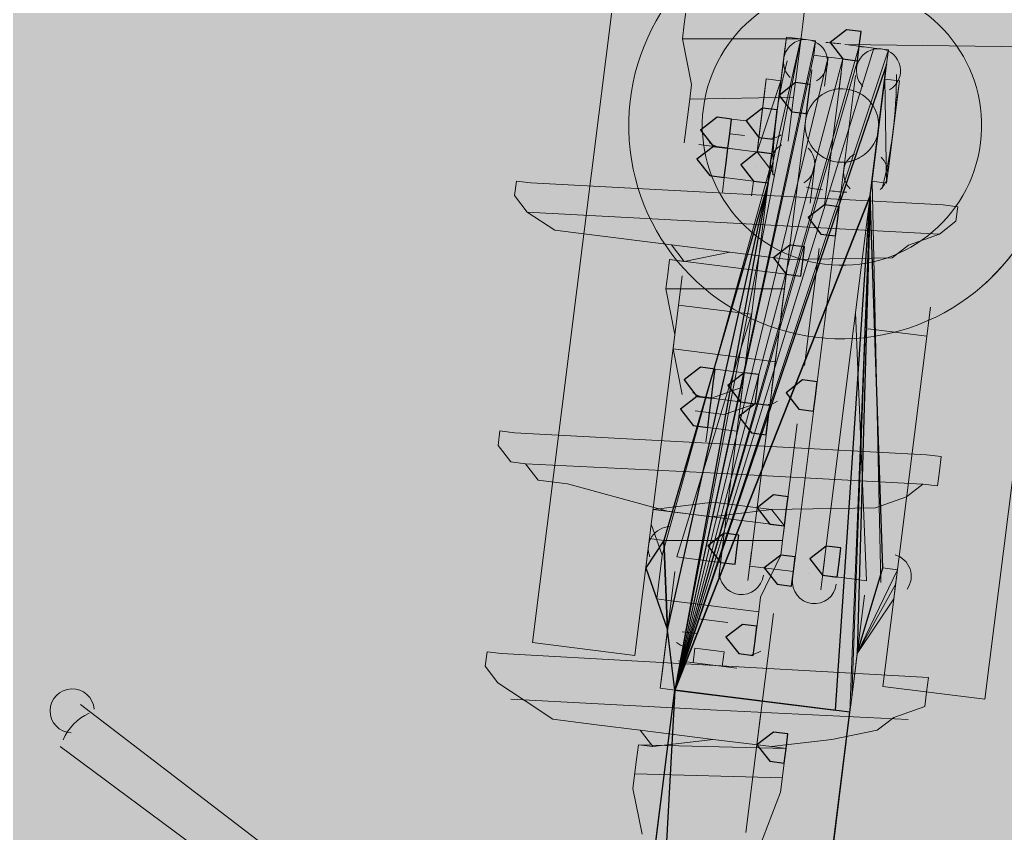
# Model space of a CAD drawing. Header units: metres. Extents: x -4 to 509425, y 7549 to 4732445.
# Drawn here: x 475990.191 to 475990.758, y 4719781.997 to 4719782.465 of the extents above; entities that cross this region are included whole.
import ezdxf

# ---------------------------------------------------------------- set-up
doc = ezdxf.new("R2010")
doc.units = ezdxf.units.M
doc.header["$LTSCALE"] = 0.01
doc.header["$MEASUREMENT"] = 0
doc.layers.get('0').update_dxf_attribs({"lineweight": 0})
doc.layers.add('_SUBESTACIÓN', color=1, linetype='Continuous')
doc.layers.add('SUBESTACION LA VID', color=253, linetype='Continuous')

# ---------------------------------------------------------------- blocks, each defined once
blk = doc.blocks.new('A$Cfff6051d')
at = {"layer": 'SUBESTACION LA VID', "transparency": 33554687}
h = blk.add_hatch(color=256, dxfattribs=at)
h.dxf.hatch_style = 2
h.paths.add_polyline_path([(475990.67442, 4719782.44968), (475990.67547, 4719782.45808), (475990.66707, 4719782.45914), (475990.65762, 4719782.45179), (475990.66497, 4719782.44234), (475990.67337, 4719782.44128)])
h = blk.add_hatch(color=256, dxfattribs=at)
h.dxf.hatch_style = 2
h.paths.add_polyline_path([(475990.64501, 4719782.41924), (475990.64606, 4719782.42764), (475990.63766, 4719782.4287), (475990.62821, 4719782.42135), (475990.63556, 4719782.4119), (475990.64396, 4719782.41084)])
h = blk.add_hatch(color=256, dxfattribs=at)
h.dxf.hatch_style = 2
h.paths.add_polyline_path([(475990.6261, 4719782.40455), (475990.62716, 4719782.41295), (475990.61875, 4719782.414), (475990.6093, 4719782.40665), (475990.61665, 4719782.3972), (475990.62505, 4719782.39615)])
h = blk.add_hatch(color=256, dxfattribs=at)
h.dxf.hatch_style = 2
h.paths.add_polyline_path([(475990.59985, 4719782.39931), (475990.6009, 4719782.40771), (475990.5925, 4719782.40876), (475990.58305, 4719782.40141), (475990.59039, 4719782.39196), (475990.59879, 4719782.39091)])
h = blk.add_hatch(color=256, dxfattribs=at)
h.dxf.hatch_style = 2
h.paths.add_polyline_path([(475990.59774, 4719782.38251), (475990.59879, 4719782.39091), (475990.59039, 4719782.39196), (475990.58094, 4719782.38461), (475990.58829, 4719782.37516), (475990.59669, 4719782.37411)])
h = blk.add_hatch(color=256, dxfattribs=at)
h.dxf.hatch_style = 2
h.paths.add_polyline_path([(475990.62294, 4719782.37935), (475990.624, 4719782.38775), (475990.61559, 4719782.3888), (475990.60614, 4719782.38145), (475990.61349, 4719782.372), (475990.62189, 4719782.37095)])
h = blk.add_hatch(color=256, dxfattribs=at)
h.dxf.hatch_style = 2
h.paths.add_polyline_path([(475990.66178, 4719782.34888), (475990.66284, 4719782.35728), (475990.65444, 4719782.35834), (475990.64498, 4719782.35099), (475990.65233, 4719782.34153), (475990.66073, 4719782.34047)])
h = blk.add_hatch(color=256, dxfattribs=at)
h.dxf.hatch_style = 2
h.paths.add_polyline_path([(475990.64182, 4719782.32578), (475990.64288, 4719782.33418), (475990.63448, 4719782.33523), (475990.62502, 4719782.32789), (475990.63237, 4719782.31843), (475990.64077, 4719782.31738)])
h = blk.add_hatch(color=256, dxfattribs=at)
h.dxf.hatch_style = 2
h.paths.add_polyline_path([(475990.59034, 4719782.25545), (475990.5914, 4719782.26385), (475990.583, 4719782.2649), (475990.57354, 4719782.25755), (475990.58089, 4719782.2481), (475990.58929, 4719782.24705)])
h = blk.add_hatch(color=256, dxfattribs=at)
h.dxf.hatch_style = 2
h.paths.add_polyline_path([(475990.61555, 4719782.25229), (475990.6166, 4719782.26069), (475990.6082, 4719782.26174), (475990.59874, 4719782.25439), (475990.60609, 4719782.24494), (475990.61449, 4719782.24389)])
h = blk.add_hatch(color=256, dxfattribs=at)
h.dxf.hatch_style = 2
h.paths.add_polyline_path([(475990.64915, 4719782.24807), (475990.6502, 4719782.25647), (475990.6418, 4719782.25753), (475990.63235, 4719782.25018), (475990.63969, 4719782.24073), (475990.64809, 4719782.23967)])
h = blk.add_hatch(color=256, dxfattribs=at)
h.dxf.hatch_style = 2
h.paths.add_polyline_path([(475990.58824, 4719782.23865), (475990.58929, 4719782.24705), (475990.58089, 4719782.2481), (475990.57144, 4719782.24075), (475990.57878, 4719782.2313), (475990.58718, 4719782.23025)])
h = blk.add_hatch(color=256, dxfattribs=at)
h.dxf.hatch_style = 2
h.paths.add_polyline_path([(475990.62184, 4719782.23443), (475990.62289, 4719782.24283), (475990.61449, 4719782.24389), (475990.60504, 4719782.23654), (475990.61239, 4719782.22709), (475990.62079, 4719782.22603)])
h = blk.add_hatch(color=256, dxfattribs=at)
h.dxf.hatch_style = 2
h.paths.add_polyline_path([(475990.63232, 4719782.18193), (475990.63337, 4719782.19033), (475990.62497, 4719782.19138), (475990.61552, 4719782.18403), (475990.62287, 4719782.17458), (475990.63127, 4719782.17353)])
h = blk.add_hatch(color=256, dxfattribs=at)
h.dxf.hatch_style = 2
h.paths.add_polyline_path([(475990.60396, 4719782.15989), (475990.60501, 4719782.16829), (475990.59661, 4719782.16934), (475990.58716, 4719782.16199), (475990.59451, 4719782.15254), (475990.60291, 4719782.15149)])
h = blk.add_hatch(color=256, dxfattribs=at)
h.dxf.hatch_style = 2
h.paths.add_polyline_path([(475990.66276, 4719782.15251), (475990.66382, 4719782.16091), (475990.65542, 4719782.16197), (475990.64596, 4719782.15462), (475990.65331, 4719782.14517), (475990.66171, 4719782.14411)])
h = blk.add_hatch(color=256, dxfattribs=at)
h.dxf.hatch_style = 2
h.paths.add_polyline_path([(475990.63651, 4719782.14727), (475990.63756, 4719782.15567), (475990.62916, 4719782.15673), (475990.61971, 4719782.14938), (475990.62706, 4719782.13993), (475990.63546, 4719782.13887)])
h = blk.add_hatch(color=256, dxfattribs=at)
h.dxf.hatch_style = 2
h.paths.add_polyline_path([(475990.61444, 4719782.10737), (475990.6155, 4719782.11577), (475990.6071, 4719782.11683), (475990.59764, 4719782.10948), (475990.60499, 4719782.10003), (475990.61339, 4719782.09897)])
h = blk.add_hatch(color=256, dxfattribs=at)
h.dxf.hatch_style = 2
h.paths.add_polyline_path([(475990.63227, 4719782.04541), (475990.63333, 4719782.05381), (475990.62492, 4719782.05487), (475990.61547, 4719782.04752), (475990.62282, 4719782.03807), (475990.63122, 4719782.03701)])
at = {"layer": 'SUBESTACION LA VID', "lineweight": 15}
for p, q in [((475990.48633, 4719782.10637), (475990.93813, 4719785.71011)), ((475990.97843, 4719783.9218), (475990.74674, 4719782.07372)), ((475990.64082, 4719782.4539), (475990.57256, 4719782.45392)), ((475990.66602, 4719782.45074), (475990.81933, 4719782.44858)), ((475990.65446, 4719782.42659), (475990.65657, 4719782.44339)), ((475990.66286, 4719782.42554), (475990.66497, 4719782.44234)), ((475990.63032, 4719782.43815), (475990.59451, 4719782.15254)), ((475990.63872, 4719782.4371), (475990.63872, 4719782.4371)), ((475990.63872, 4719782.4371), (475990.63872, 4719782.4371)), ((475990.61131, 4719782.15043), (475990.64712, 4719782.43604)), ((475990.63651, 4719782.14727), (475990.67232, 4719782.43288)), ((475990.68912, 4719782.43078), (475990.65331, 4719782.14517)), ((475990.66392, 4719782.43394), (475990.65654, 4719782.37514)), ((475990.68072, 4719782.43183), (475990.68072, 4719782.43183)), ((475990.68912, 4719782.43078), (475990.68912, 4719782.43078)), ((475990.63661, 4719782.4203), (475990.57675, 4719782.41927)), ((475990.63661, 4719782.4203), (475990.63345, 4719782.3951)), ((475990.6093, 4719782.40665), (475990.6009, 4719782.40771)), ((475990.6093, 4719782.40665), (475990.6093, 4719782.40665)), ((475990.59985, 4719782.39931), (475990.59879, 4719782.39091)), ((475990.60825, 4719782.39825), (475990.59985, 4719782.39931)), ((475990.59985, 4719782.39931), (475990.59985, 4719782.39931)), ((475990.60825, 4719782.39825), (475990.60825, 4719782.39825)), ((475990.61665, 4719782.3972), (475990.61559, 4719782.3888)), ((475990.58199, 4719782.39301), (475990.58199, 4719782.39301)), ((475990.58199, 4719782.39301), (475990.60719, 4719782.38985)), ((475990.62505, 4719782.39615), (475990.62505, 4719782.39615)), ((475990.60719, 4719782.38985), (475990.59879, 4719782.39091)), ((475990.624, 4719782.38775), (475990.60719, 4719782.38985)), ((475990.59774, 4719782.38251), (475990.59774, 4719782.38251)), ((475990.61454, 4719782.3804), (475990.61454, 4719782.3804)), ((475990.6492, 4719782.38459), (475990.64604, 4719782.35939)), ((475990.6576, 4719782.38354), (475990.65444, 4719782.35834)), ((475990.62294, 4719782.37935), (475990.56091, 4719782.15675)), ((475990.59564, 4719782.36571), (475990.59669, 4719782.37411)), ((475990.61349, 4719782.372), (475990.59669, 4719782.37411)), ((475990.63134, 4719782.3783), (475990.63134, 4719782.3783)), ((475990.72269, 4719782.35831), (475990.48538, 4719782.371)), ((475990.61244, 4719782.3636), (475990.61349, 4719782.372)), ((475990.68175, 4719782.37198), (475990.68691, 4719782.14096)), ((475990.68175, 4719782.37198), (475990.68175, 4719782.37198)), ((475990.60193, 4719782.34785), (475990.48327, 4719782.35419)), ((475990.60193, 4719782.34785), (475990.72059, 4719782.34151)), ((475990.65128, 4719782.33313), (475990.64285, 4719782.26593)), ((475990.63237, 4719782.31843), (475990.56517, 4719782.32686)), ((475990.63132, 4719782.31003), (475990.56306, 4719782.31006)), ((475990.61241, 4719782.29534), (475990.57041, 4719782.30061)), ((475990.61241, 4719782.29534), (475990.56931, 4719782.1557)), ((475990.67227, 4719782.29637), (475990.67851, 4719782.14201)), ((475990.71321, 4719782.2827), (475990.67961, 4719782.28691)), ((475990.56725, 4719782.27541), (475990.57249, 4719782.24915)), ((475990.62605, 4719782.26803), (475990.62395, 4719782.25123)), ((475990.6082, 4719782.26174), (475990.5914, 4719782.26385)), ((475990.59034, 4719782.25545), (475990.59034, 4719782.25545)), ((475990.60715, 4719782.25334), (475990.58929, 4719782.24705)), ((475990.60715, 4719782.25334), (475990.60609, 4719782.24494)), ((475990.60715, 4719782.25334), (475990.60715, 4719782.25334)), ((475990.61555, 4719782.25229), (475990.61555, 4719782.25229)), ((475990.58929, 4719782.24705), (475990.58824, 4719782.23865)), ((475990.60609, 4719782.24494), (475990.58929, 4719782.24705)), ((475990.61449, 4719782.24389), (475990.59664, 4719782.23759)), ((475990.57984, 4719782.2397), (475990.59664, 4719782.23759)), ((475990.58824, 4719782.23865), (475990.58824, 4719782.23865)), ((475990.60504, 4719782.23654), (475990.60504, 4719782.23654)), ((475990.63864, 4719782.23233), (475990.63021, 4719782.16513)), ((475990.71319, 4719782.21445), (475990.47587, 4719782.22714)), ((475990.58613, 4719782.22185), (475990.58718, 4719782.23025)), ((475990.60399, 4719782.22814), (475990.58718, 4719782.23025)), ((475990.60293, 4719782.21974), (475990.60399, 4719782.22814)), ((475990.59243, 4719782.20399), (475990.48217, 4719782.20928)), ((475990.59243, 4719782.20399), (475990.71108, 4719782.19765)), ((475990.63127, 4719782.17353), (475990.55567, 4719782.18301)), ((475990.63021, 4719782.16513), (475990.56196, 4719782.16515)), ((475990.59346, 4719782.14414), (475990.59556, 4719782.16094)), ((475990.61236, 4719782.15883), (475990.61026, 4719782.14203)), ((475990.57771, 4719782.15465), (475990.56931, 4719782.1557)), ((475990.57771, 4719782.15465), (475990.59451, 4719782.15254)), ((475990.63756, 4719782.15567), (475990.63546, 4719782.13887)), ((475990.65226, 4719782.13677), (475990.65436, 4719782.15357)), ((475990.56404, 4719782.11369), (475990.55145, 4719782.14941)), ((475990.56088, 4719782.08849), (475990.56825, 4719782.1473)), ((475990.60291, 4719782.15149), (475990.60291, 4719782.15149)), ((475990.61131, 4719782.15043), (475990.63651, 4719782.14727)), ((475990.57665, 4719782.14625), (475990.57665, 4719782.14625)), ((475990.64491, 4719782.14622), (475990.64491, 4719782.14622)), ((475990.67011, 4719782.14306), (475990.65331, 4719782.14517)), ((475990.67011, 4719782.14306), (475990.67851, 4719782.14201)), ((475990.56615, 4719782.13049), (475990.56299, 4719782.10529)), ((475990.66906, 4719782.13466), (475990.66906, 4719782.13466)), ((475990.67008, 4719782.0748), (475990.67746, 4719782.13361)), ((475990.67324, 4719782.1), (475990.69426, 4719782.1315)), ((475990.5987, 4719782.11788), (475990.58189, 4719782.11998)), ((475990.61655, 4719782.12417), (475990.61339, 4719782.09897)), ((475990.62495, 4719782.12312), (475990.61547, 4719782.04752)), ((475990.58084, 4719782.11158), (475990.57244, 4719782.11264)), ((475990.58084, 4719782.11158), (475990.58084, 4719782.11158)), ((475990.59764, 4719782.10948), (475990.59764, 4719782.10948)), ((475990.57139, 4719782.10424), (475990.57139, 4719782.10424)), ((475990.57979, 4719782.10318), (475990.57873, 4719782.09478)), ((475990.59659, 4719782.10108), (475990.57979, 4719782.10318)), ((475990.59659, 4719782.10108), (475990.57979, 4719782.10318)), ((475990.59659, 4719782.10108), (475990.59554, 4719782.09268)), ((475990.57033, 4719782.09584), (475990.58714, 4719782.09373)), ((475990.60394, 4719782.09163), (475990.58714, 4719782.09373)), ((475990.56928, 4719782.08744), (475990.56928, 4719782.08744)), ((475990.56823, 4719782.07904), (475990.38709, 4719780.63418)), ((475990.56823, 4719782.07904), (475990.66063, 4719782.06745)), ((475990.59238, 4719782.06748), (475990.47372, 4719782.07382)), ((475990.66168, 4719782.07585), (475990.66168, 4719782.07585)), ((475990.2259, 4719782.07076), (475990.41276, 4719781.92788)), ((475990.66903, 4719782.0664), (475990.48789, 4719780.62154)), ((475990.59238, 4719782.06748), (475990.70263, 4719782.06219)), ((475990.61758, 4719782.06432), (475990.60915, 4719781.99712)), ((475990.21434, 4719782.04662), (475990.39385, 4719781.91319)), ((475990.63227, 4719782.04541), (475990.54722, 4719782.04754)), ((475990.63017, 4719782.02861), (475990.54511, 4719782.03074))]:
    blk.add_line(p, q, dxfattribs=at)
at = {"layer": 'SUBESTACION LA VID', "lineweight": 0}
blk.add_line((475990.56823, 4719782.07904), (475990.66903, 4719782.0664), dxfattribs=at)
at = {"layer": 'SUBESTACION LA VID', "lineweight": 15}
for points in [[(475990.57467, 4719782.47072), (475990.57362, 4719782.46232), (475990.57256, 4719782.45392), (475990.57781, 4719782.42767)], [(475990.63453, 4719782.47175), (475990.64293, 4719782.4707), (475990.64187, 4719782.4623), (475990.63977, 4719782.4455), (475990.63661, 4719782.4203)], [(475990.69426, 4719782.1315), (475990.69531, 4719782.1399), (475990.69636, 4719782.1483), (475990.68796, 4719782.14936), (475990.68069, 4719782.36358), (475990.68175, 4719782.37198), (475990.69015, 4719782.37092), (475990.6912, 4719782.37932), (475990.69225, 4719782.38772), (475990.6933, 4719782.39612), (475990.69436, 4719782.40452), (475990.69541, 4719782.41292), (475990.69646, 4719782.42132), (475990.69752, 4719782.42972), (475990.68912, 4719782.43078), (475990.69017, 4719782.43918), (475990.69122, 4719782.44758), (475990.68282, 4719782.44863), (475990.67442, 4719782.44968), (475990.67337, 4719782.44128), (475990.66497, 4719782.44234), (475990.65657, 4719782.44339), (475990.64817, 4719782.44444), (475990.64922, 4719782.45284), (475990.64082, 4719782.4539), (475990.63242, 4719782.45495), (475990.63137, 4719782.44655), (475990.63032, 4719782.43815), (475990.62926, 4719782.42975), (475990.62086, 4719782.4308), (475990.61981, 4719782.4224), (475990.61875, 4719782.414), (475990.6177, 4719782.4056), (475990.61665, 4719782.3972), (475990.61559, 4719782.3888), (475990.62294, 4719782.37935), (475990.62189, 4719782.37095), (475990.56196, 4719782.16515), (475990.55356, 4719782.16621), (475990.55251, 4719782.15781), (475990.55145, 4719782.14941), (475990.56404, 4719782.11369), (475990.56088, 4719782.08849), (475990.55983, 4719782.08009), (475990.56823, 4719782.07904), (475990.66063, 4719782.06745), (475990.66903, 4719782.0664), (475990.67008, 4719782.0748), (475990.67324, 4719782.1), (475990.69426, 4719782.1315)], [(475990.57781, 4719782.42767), (475990.57675, 4719782.41927), (475990.57359, 4719782.39407)], [(475990.48538, 4719782.371), (475990.47698, 4719782.37205), (475990.47592, 4719782.36364), (475990.48327, 4719782.35419), (475990.49902, 4719782.34368), (475990.51582, 4719782.34158), (475990.56622, 4719782.33526)], [(475990.72269, 4719782.35831), (475990.73109, 4719782.35726), (475990.73004, 4719782.34886), (475990.72059, 4719782.34151), (475990.70273, 4719782.33521), (475990.69328, 4719782.32786), (475990.63342, 4719782.32683), (475990.63237, 4719782.31843), (475990.63026, 4719782.30163), (475990.62711, 4719782.27643)], [(475990.63342, 4719782.32683), (475990.59982, 4719782.33105), (475990.56622, 4719782.33526), (475990.57357, 4719782.32581), (475990.59982, 4719782.33105), (475990.63342, 4719782.32683)], [(475990.57357, 4719782.32581), (475990.56517, 4719782.32686), (475990.56412, 4719782.31846), (475990.56306, 4719782.31006), (475990.5683, 4719782.28381)], [(475990.57252, 4719782.31741), (475990.54513, 4719782.099), (475990.48633, 4719782.10637)], [(475990.74674, 4719782.07372), (475990.68794, 4719782.08109), (475990.71532, 4719782.2995)], [(475990.62711, 4719782.27643), (475990.62605, 4719782.26803), (475990.56725, 4719782.27541), (475990.5683, 4719782.28381)], [(475990.47587, 4719782.22714), (475990.46747, 4719782.22819), (475990.46642, 4719782.21979), (475990.47377, 4719782.21034), (475990.48217, 4719782.20928), (475990.48951, 4719782.19983), (475990.50632, 4719782.19772), (475990.56407, 4719782.18195)], [(475990.71319, 4719782.21445), (475990.72159, 4719782.2134), (475990.72054, 4719782.205), (475990.71948, 4719782.1966), (475990.71108, 4719782.19765), (475990.70163, 4719782.1903), (475990.68378, 4719782.18401), (475990.62392, 4719782.18298), (475990.63127, 4719782.17353), (475990.63021, 4719782.16513), (475990.62916, 4719782.15673), (475990.6176, 4719782.13257)], [(475990.62392, 4719782.18298), (475990.59032, 4719782.18719), (475990.55567, 4719782.18301), (475990.56407, 4719782.18195), (475990.58927, 4719782.17879), (475990.62392, 4719782.18298)], [(475990.56407, 4719782.18195), (475990.55567, 4719782.18301), (475990.55461, 4719782.17461), (475990.56091, 4719782.15675), (475990.55775, 4719782.13154)], [(475990.6176, 4719782.13257), (475990.61655, 4719782.12417), (475990.56615, 4719782.13049), (475990.55775, 4719782.13154)], [(475990.62387, 4719782.04647), (475990.65853, 4719782.05065), (475990.68478, 4719782.05589), (475990.69423, 4719782.06324), (475990.71209, 4719782.06953), (475990.71314, 4719782.07793), (475990.71419, 4719782.08633), (475990.46848, 4719782.10008), (475990.46008, 4719782.10113), (475990.45902, 4719782.09273), (475990.46637, 4719782.08328), (475990.48212, 4719782.07277), (475990.49787, 4719782.06226), (475990.52307, 4719782.0591), (475990.54827, 4719782.05594), (475990.55562, 4719782.04649)], [(475990.56823, 4719782.07904), (475990.66903, 4719782.0664), (475990.48789, 4719780.62154), (475990.38709, 4719780.63418), (475990.56823, 4719782.07904)], [(475990.55562, 4719782.04649), (475990.59027, 4719782.05068), (475990.54827, 4719782.05594)], [(475990.62387, 4719782.04647), (475990.59027, 4719782.05068), (475990.62387, 4719782.04647)], [(475990.55562, 4719782.04649), (475990.54722, 4719782.04754), (475990.54616, 4719782.03914), (475990.54406, 4719782.02234), (475990.5493, 4719781.99609)], [(475990.62387, 4719782.04647), (475990.63227, 4719782.04541), (475990.63122, 4719782.03701), (475990.62911, 4719782.02021), (475990.6165, 4719781.98767)]]:
    blk.add_lwpolyline(points, dxfattribs=at)
at = {"layer": 'SUBESTACION LA VID'}
for points in [[(475990.67442, 4719782.44968), (475990.67547, 4719782.45808), (475990.66707, 4719782.45914), (475990.65762, 4719782.45179), (475990.66497, 4719782.44234), (475990.67337, 4719782.44128)], [(475990.68069, 4719782.36358), (475990.69017, 4719782.43918), (475990.56823, 4719782.07904)], [(475990.64501, 4719782.41924), (475990.64606, 4719782.42764), (475990.63766, 4719782.4287), (475990.62821, 4719782.42135), (475990.63556, 4719782.4119), (475990.64396, 4719782.41084)], [(475990.6261, 4719782.40455), (475990.62716, 4719782.41295), (475990.61875, 4719782.414), (475990.6093, 4719782.40665), (475990.61665, 4719782.3972), (475990.62505, 4719782.39615)], [(475990.59985, 4719782.39931), (475990.6009, 4719782.40771), (475990.5925, 4719782.40876), (475990.58305, 4719782.40141), (475990.59039, 4719782.39196), (475990.59879, 4719782.39091)], [(475990.59774, 4719782.38251), (475990.59879, 4719782.39091), (475990.59039, 4719782.39196), (475990.58094, 4719782.38461), (475990.58829, 4719782.37516), (475990.59669, 4719782.37411)], [(475990.62294, 4719782.37935), (475990.624, 4719782.38775), (475990.61559, 4719782.3888), (475990.60614, 4719782.38145), (475990.61349, 4719782.372), (475990.62189, 4719782.37095)], [(475990.66063, 4719782.06745), (475990.68069, 4719782.36358), (475990.56823, 4719782.07904)], [(475990.68796, 4719782.14936), (475990.68069, 4719782.36358), (475990.67324, 4719782.1)], [(475990.66178, 4719782.34888), (475990.66284, 4719782.35728), (475990.65444, 4719782.35834), (475990.64498, 4719782.35099), (475990.65233, 4719782.34153), (475990.66073, 4719782.34047)], [(475990.64182, 4719782.32578), (475990.64288, 4719782.33418), (475990.63448, 4719782.33523), (475990.62502, 4719782.32789), (475990.63237, 4719782.31843), (475990.64077, 4719782.31738)], [(475990.59034, 4719782.25545), (475990.5914, 4719782.26385), (475990.583, 4719782.2649), (475990.57354, 4719782.25755), (475990.58089, 4719782.2481), (475990.58929, 4719782.24705)], [(475990.61555, 4719782.25229), (475990.6166, 4719782.26069), (475990.6082, 4719782.26174), (475990.59874, 4719782.25439), (475990.60609, 4719782.24494), (475990.61449, 4719782.24389)], [(475990.64915, 4719782.24807), (475990.6502, 4719782.25647), (475990.6418, 4719782.25753), (475990.63235, 4719782.25018), (475990.63969, 4719782.24073), (475990.64809, 4719782.23967)], [(475990.58824, 4719782.23865), (475990.58929, 4719782.24705), (475990.58089, 4719782.2481), (475990.57144, 4719782.24075), (475990.57878, 4719782.2313), (475990.58718, 4719782.23025)], [(475990.62184, 4719782.23443), (475990.62289, 4719782.24283), (475990.61449, 4719782.24389), (475990.60504, 4719782.23654), (475990.61239, 4719782.22709), (475990.62079, 4719782.22603)], [(475990.63232, 4719782.18193), (475990.63337, 4719782.19033), (475990.62497, 4719782.19138), (475990.61552, 4719782.18403), (475990.62287, 4719782.17458), (475990.63127, 4719782.17353)], [(475990.56404, 4719782.11369), (475990.56196, 4719782.16515), (475990.55145, 4719782.14941)], [(475990.60396, 4719782.15989), (475990.60501, 4719782.16829), (475990.59661, 4719782.16934), (475990.58716, 4719782.16199), (475990.59451, 4719782.15254), (475990.60291, 4719782.15149)], [(475990.66276, 4719782.15251), (475990.66382, 4719782.16091), (475990.65542, 4719782.16197), (475990.64596, 4719782.15462), (475990.65331, 4719782.14517), (475990.66171, 4719782.14411)], [(475990.63651, 4719782.14727), (475990.63756, 4719782.15567), (475990.62916, 4719782.15673), (475990.61971, 4719782.14938), (475990.62706, 4719782.13993), (475990.63546, 4719782.13887)], [(475990.61444, 4719782.10737), (475990.6155, 4719782.11577), (475990.6071, 4719782.11683), (475990.59764, 4719782.10948), (475990.60499, 4719782.10003), (475990.61339, 4719782.09897)], [(475990.63227, 4719782.04541), (475990.63333, 4719782.05381), (475990.62492, 4719782.05487), (475990.61547, 4719782.04752), (475990.62282, 4719782.03807), (475990.63122, 4719782.03701)]]:
    blk.add_lwpolyline(points, close=True, dxfattribs=at)
at = {"layer": 'SUBESTACION LA VID', "lineweight": 0}
for points in [[(475990.67442, 4719782.44968), (475990.67547, 4719782.45808), (475990.66707, 4719782.45914), (475990.65762, 4719782.45179), (475990.66497, 4719782.44234), (475990.67337, 4719782.44128)], [(475990.68069, 4719782.36358), (475990.69017, 4719782.43918), (475990.56823, 4719782.07904)], [(475990.64501, 4719782.41924), (475990.64606, 4719782.42764), (475990.63766, 4719782.4287), (475990.62821, 4719782.42135), (475990.63556, 4719782.4119), (475990.64396, 4719782.41084)], [(475990.6261, 4719782.40455), (475990.62716, 4719782.41295), (475990.61875, 4719782.414), (475990.6093, 4719782.40665), (475990.61665, 4719782.3972), (475990.62505, 4719782.39615)], [(475990.59985, 4719782.39931), (475990.6009, 4719782.40771), (475990.5925, 4719782.40876), (475990.58305, 4719782.40141), (475990.59039, 4719782.39196), (475990.59879, 4719782.39091)], [(475990.59774, 4719782.38251), (475990.59879, 4719782.39091), (475990.59039, 4719782.39196), (475990.58094, 4719782.38461), (475990.58829, 4719782.37516), (475990.59669, 4719782.37411)], [(475990.62294, 4719782.37935), (475990.624, 4719782.38775), (475990.61559, 4719782.3888), (475990.60614, 4719782.38145), (475990.61349, 4719782.372), (475990.62189, 4719782.37095)], [(475990.66063, 4719782.06745), (475990.68069, 4719782.36358), (475990.56823, 4719782.07904)], [(475990.68796, 4719782.14936), (475990.68069, 4719782.36358), (475990.67324, 4719782.1)], [(475990.66178, 4719782.34888), (475990.66284, 4719782.35728), (475990.65444, 4719782.35834), (475990.64498, 4719782.35099), (475990.65233, 4719782.34153), (475990.66073, 4719782.34047)], [(475990.64182, 4719782.32578), (475990.64288, 4719782.33418), (475990.63448, 4719782.33523), (475990.62502, 4719782.32789), (475990.63237, 4719782.31843), (475990.64077, 4719782.31738)], [(475990.59034, 4719782.25545), (475990.5914, 4719782.26385), (475990.583, 4719782.2649), (475990.57354, 4719782.25755), (475990.58089, 4719782.2481), (475990.58929, 4719782.24705)], [(475990.61555, 4719782.25229), (475990.6166, 4719782.26069), (475990.6082, 4719782.26174), (475990.59874, 4719782.25439), (475990.60609, 4719782.24494), (475990.61449, 4719782.24389)], [(475990.64915, 4719782.24807), (475990.6502, 4719782.25647), (475990.6418, 4719782.25753), (475990.63235, 4719782.25018), (475990.63969, 4719782.24073), (475990.64809, 4719782.23967)], [(475990.58824, 4719782.23865), (475990.58929, 4719782.24705), (475990.58089, 4719782.2481), (475990.57144, 4719782.24075), (475990.57878, 4719782.2313), (475990.58718, 4719782.23025)], [(475990.62184, 4719782.23443), (475990.62289, 4719782.24283), (475990.61449, 4719782.24389), (475990.60504, 4719782.23654), (475990.61239, 4719782.22709), (475990.62079, 4719782.22603)], [(475990.63232, 4719782.18193), (475990.63337, 4719782.19033), (475990.62497, 4719782.19138), (475990.61552, 4719782.18403), (475990.62287, 4719782.17458), (475990.63127, 4719782.17353)], [(475990.56404, 4719782.11369), (475990.56196, 4719782.16515), (475990.55145, 4719782.14941)], [(475990.60396, 4719782.15989), (475990.60501, 4719782.16829), (475990.59661, 4719782.16934), (475990.58716, 4719782.16199), (475990.59451, 4719782.15254), (475990.60291, 4719782.15149)], [(475990.66276, 4719782.15251), (475990.66382, 4719782.16091), (475990.65542, 4719782.16197), (475990.64596, 4719782.15462), (475990.65331, 4719782.14517), (475990.66171, 4719782.14411)], [(475990.63651, 4719782.14727), (475990.63756, 4719782.15567), (475990.62916, 4719782.15673), (475990.61971, 4719782.14938), (475990.62706, 4719782.13993), (475990.63546, 4719782.13887)], [(475990.61444, 4719782.10737), (475990.6155, 4719782.11577), (475990.6071, 4719782.11683), (475990.59764, 4719782.10948), (475990.60499, 4719782.10003), (475990.61339, 4719782.09897)], [(475990.63227, 4719782.04541), (475990.63333, 4719782.05381), (475990.62492, 4719782.05487), (475990.61547, 4719782.04752), (475990.62282, 4719782.03807), (475990.63122, 4719782.03701)]]:
    blk.add_lwpolyline(points, close=True, dxfattribs=at)
for points in [[(475990.62189, 4719782.37095), (475990.64082, 4719782.4539), (475990.62189, 4719782.37095), (475990.64082, 4719782.4539), (475990.62189, 4719782.37095), (475990.64082, 4719782.4539), (475990.56823, 4719782.07904), (475990.64082, 4719782.4539), (475990.56823, 4719782.07904), (475990.64082, 4719782.4539), (475990.56823, 4719782.07904), (475990.64922, 4719782.45284), (475990.56823, 4719782.07904), (475990.64922, 4719782.45284), (475990.56823, 4719782.07904), (475990.64817, 4719782.44444), (475990.56823, 4719782.07904), (475990.64817, 4719782.44444)], [(475990.62189, 4719782.37095), (475990.63137, 4719782.44655), (475990.62189, 4719782.37095), (475990.63137, 4719782.44655), (475990.62189, 4719782.37095), (475990.63242, 4719782.45495), (475990.62189, 4719782.37095), (475990.63242, 4719782.45495)], [(475990.56823, 4719782.07904), (475990.65657, 4719782.44339), (475990.56823, 4719782.07904), (475990.66497, 4719782.44234), (475990.56823, 4719782.07904), (475990.66497, 4719782.44234), (475990.56823, 4719782.07904), (475990.67337, 4719782.44128), (475990.56823, 4719782.07904), (475990.67442, 4719782.44968), (475990.56823, 4719782.07904), (475990.68282, 4719782.44863), (475990.56823, 4719782.07904), (475990.68282, 4719782.44863), (475990.56823, 4719782.07904), (475990.68282, 4719782.44863), (475990.56823, 4719782.07904), (475990.68282, 4719782.44863)], [(475990.69122, 4719782.44758), (475990.56823, 4719782.07904), (475990.69017, 4719782.43918)], [(475990.63032, 4719782.43815), (475990.62189, 4719782.37095), (475990.63137, 4719782.44655), (475990.62189, 4719782.37095), (475990.63137, 4719782.44655), (475990.62189, 4719782.37095), (475990.63137, 4719782.44655), (475990.62189, 4719782.37095), (475990.63137, 4719782.44655), (475990.62189, 4719782.37095), (475990.63137, 4719782.44655), (475990.62189, 4719782.37095), (475990.63137, 4719782.44655), (475990.62189, 4719782.37095), (475990.63137, 4719782.44655), (475990.62189, 4719782.37095), (475990.63137, 4719782.44655), (475990.62189, 4719782.37095), (475990.63137, 4719782.44655), (475990.62189, 4719782.37095), (475990.63137, 4719782.44655)], [(475990.61559, 4719782.3888), (475990.62926, 4719782.42975), (475990.62294, 4719782.37935), (475990.63032, 4719782.43815), (475990.62294, 4719782.37935), (475990.63032, 4719782.43815), (475990.62294, 4719782.37935), (475990.63032, 4719782.43815), (475990.62294, 4719782.37935), (475990.63032, 4719782.43815), (475990.62294, 4719782.37935)], [(475990.69017, 4719782.43918), (475990.68069, 4719782.36358), (475990.69017, 4719782.43918), (475990.68069, 4719782.36358), (475990.69017, 4719782.43918), (475990.68069, 4719782.36358), (475990.69017, 4719782.43918), (475990.68069, 4719782.36358), (475990.69017, 4719782.43918), (475990.68069, 4719782.36358), (475990.69017, 4719782.43918), (475990.68069, 4719782.36358), (475990.69017, 4719782.43918), (475990.68069, 4719782.36358), (475990.69017, 4719782.43918), (475990.68069, 4719782.36358), (475990.69017, 4719782.43918), (475990.68069, 4719782.36358), (475990.69017, 4719782.43918), (475990.68069, 4719782.36358), (475990.68912, 4719782.43078), (475990.68175, 4719782.37198), (475990.68912, 4719782.43078), (475990.68175, 4719782.37198), (475990.68912, 4719782.43078), (475990.69015, 4719782.37092), (475990.68912, 4719782.43078)], [(475990.6177, 4719782.4056), (475990.61875, 4719782.414), (475990.6177, 4719782.4056), (475990.61875, 4719782.414), (475990.61665, 4719782.3972), (475990.61981, 4719782.4224), (475990.61665, 4719782.3972), (475990.61981, 4719782.4224), (475990.61665, 4719782.3972), (475990.61981, 4719782.4224), (475990.61665, 4719782.3972), (475990.61981, 4719782.4224), (475990.61559, 4719782.3888), (475990.62086, 4719782.4308), (475990.61559, 4719782.3888), (475990.62086, 4719782.4308), (475990.61559, 4719782.3888), (475990.62086, 4719782.4308)], [(475990.69752, 4719782.42972), (475990.69015, 4719782.37092), (475990.69752, 4719782.42972), (475990.69015, 4719782.37092), (475990.69752, 4719782.42972), (475990.6912, 4719782.37932), (475990.69752, 4719782.42972)], [(475990.69646, 4719782.42132), (475990.6912, 4719782.37932), (475990.69646, 4719782.42132), (475990.6912, 4719782.37932), (475990.69646, 4719782.42132), (475990.6912, 4719782.37932)], [(475990.69646, 4719782.42132), (475990.69225, 4719782.38772), (475990.69646, 4719782.42132)], [(475990.69541, 4719782.41292), (475990.69225, 4719782.38772), (475990.69541, 4719782.41292), (475990.69225, 4719782.38772), (475990.69541, 4719782.41292), (475990.6933, 4719782.39612), (475990.69436, 4719782.40452), (475990.6933, 4719782.39612), (475990.69436, 4719782.40452)], [(475990.68069, 4719782.36358), (475990.66063, 4719782.06745), (475990.68069, 4719782.36358), (475990.66903, 4719782.0664), (475990.68069, 4719782.36358), (475990.67008, 4719782.0748), (475990.68069, 4719782.36358), (475990.67008, 4719782.0748)], [(475990.55251, 4719782.15781), (475990.55145, 4719782.14941), (475990.55251, 4719782.15781), (475990.55145, 4719782.14941), (475990.55251, 4719782.15781), (475990.55145, 4719782.14941), (475990.55356, 4719782.16621), (475990.55145, 4719782.14941), (475990.55356, 4719782.16621)], [(475990.55145, 4719782.14941), (475990.56196, 4719782.16515), (475990.55145, 4719782.14941)], [(475990.67324, 4719782.1), (475990.68796, 4719782.14936), (475990.67324, 4719782.1), (475990.69636, 4719782.1483), (475990.67324, 4719782.1), (475990.69636, 4719782.1483), (475990.67324, 4719782.1), (475990.69636, 4719782.1483)], [(475990.69531, 4719782.1399), (475990.67324, 4719782.1), (475990.69531, 4719782.1399), (475990.67324, 4719782.1)], [(475990.69531, 4719782.1399), (475990.69426, 4719782.1315), (475990.69531, 4719782.1399), (475990.69426, 4719782.1315), (475990.69531, 4719782.1399), (475990.69426, 4719782.1315), (475990.69531, 4719782.1399)], [(475990.55983, 4719782.08009), (475990.56404, 4719782.11369), (475990.55983, 4719782.08009), (475990.56404, 4719782.11369), (475990.56823, 4719782.07904), (475990.56404, 4719782.11369)], [(475990.56088, 4719782.08849), (475990.56404, 4719782.11369), (475990.56088, 4719782.08849)]]:
    blk.add_lwpolyline(points, dxfattribs=at)
at = {"layer": 'SUBESTACION LA VID', "lineweight": 15}
for points, knots in [([(475990.64351, 4719782.52497), (475990.58359, 4719782.51461), (475990.54029, 4719782.46194), (475990.5417, 4719782.40116), (475990.54312, 4719782.34036), (475990.58882, 4719782.28977), (475990.64916, 4719782.2822), (475990.70949, 4719782.27464), (475990.76627, 4719782.31238), (475990.78265, 4719782.37095), (475990.79903, 4719782.4295), (475990.77007, 4719782.49123), (475990.71456, 4719782.51606)], [0, 0, 0, 0, 1, 1, 1, 2, 2, 2, 3, 3, 3, 4, 4, 4, 4]), ([(475990.74738, 4719782.31352), (475990.77785, 4719782.34145), (475990.79222, 4719782.38284), (475990.78561, 4719782.42364), (475990.77899, 4719782.46444), (475990.75229, 4719782.49918), (475990.71456, 4719782.51606)], [0, 0, 0, 0, 1, 1, 1, 2, 2, 2, 2]), ([(475990.74423, 4719782.394), (475990.74976, 4719782.43808), (475990.71851, 4719782.47828), (475990.67443, 4719782.48381), (475990.63036, 4719782.48933), (475990.59015, 4719782.45809), (475990.58463, 4719782.41401), (475990.5791, 4719782.36993), (475990.61035, 4719782.32973), (475990.65442, 4719782.3242), (475990.6985, 4719782.31868), (475990.73871, 4719782.34992), (475990.74423, 4719782.394)], [0, 0, 0, 0, 1, 1, 1, 2, 2, 2, 3, 3, 3, 4, 4, 4, 4]), ([(475990.64502, 4719782.45337), (475990.63962, 4719782.45405), (475990.63438, 4719782.4512), (475990.63201, 4719782.44629), (475990.62963, 4719782.44139), (475990.63065, 4719782.43552), (475990.63454, 4719782.4317)], [0, 0, 0, 0, 1, 1, 1, 2, 2, 2, 2]), ([(475990.64983, 4719782.42978), (475990.65454, 4719782.43253), (475990.65697, 4719782.43797), (475990.65588, 4719782.4433), (475990.65479, 4719782.44864), (475990.65042, 4719782.45269), (475990.64502, 4719782.45337)], [0, 0, 0, 0, 1, 1, 1, 2, 2, 2, 2]), ([(475990.68702, 4719782.4481), (475990.68162, 4719782.44878), (475990.67638, 4719782.44593), (475990.67401, 4719782.44103), (475990.67164, 4719782.43613), (475990.67266, 4719782.43025), (475990.67654, 4719782.42643)], [0, 0, 0, 0, 1, 1, 1, 2, 2, 2, 2]), ([(475990.69183, 4719782.42452), (475990.69654, 4719782.42726), (475990.69897, 4719782.4327), (475990.69788, 4719782.43804), (475990.6968, 4719782.44337), (475990.69242, 4719782.44743), (475990.68702, 4719782.4481)], [0, 0, 0, 0, 1, 1, 1, 2, 2, 2, 2]), ([(475990.68543, 4719782.40137), (475990.68689, 4719782.41298), (475990.67866, 4719782.42356), (475990.66706, 4719782.42501), (475990.65546, 4719782.42646), (475990.64488, 4719782.41824), (475990.64343, 4719782.40664), (475990.64198, 4719782.39504), (475990.6502, 4719782.38446), (475990.6618, 4719782.38301), (475990.67339, 4719782.38156), (475990.68398, 4719782.38978), (475990.68543, 4719782.40137)], [0, 0, 0, 0, 1, 1, 1, 2, 2, 2, 3, 3, 3, 4, 4, 4, 4]), ([(475990.62968, 4719782.39293), (475990.62662, 4719782.39116), (475990.62444, 4719782.38818), (475990.62367, 4719782.38472), (475990.6229, 4719782.38126), (475990.62361, 4719782.37764), (475990.62563, 4719782.37473)], [0, 0, 0, 0, 1, 1, 1, 2, 2, 2, 2]), ([(475990.64246, 4719782.37099), (475990.64588, 4719782.37298), (475990.64818, 4719782.37645), (475990.64867, 4719782.38038), (475990.64916, 4719782.38431), (475990.64779, 4719782.38825), (475990.64497, 4719782.39101)], [0, 0, 0, 0, 1, 1, 1, 2, 2, 2, 2]), ([(475990.67168, 4719782.38766), (475990.66826, 4719782.38568), (475990.66596, 4719782.3822), (475990.66547, 4719782.37828), (475990.66498, 4719782.37435), (475990.66634, 4719782.37041), (475990.66917, 4719782.36764)], [0, 0, 0, 0, 1, 1, 1, 2, 2, 2, 2]), ([(475990.6864, 4719782.36711), (475990.68908, 4719782.36943), (475990.69065, 4719782.37277), (475990.69076, 4719782.37631), (475990.69087, 4719782.37984), (475990.6895, 4719782.38327), (475990.68697, 4719782.38575)], [0, 0, 0, 0, 1, 1, 1, 2, 2, 2, 2]), ([(475990.56536, 4719782.17311), (475990.56119, 4719782.17302), (475990.55734, 4719782.1709), (475990.55504, 4719782.16742), (475990.55274, 4719782.16395), (475990.55229, 4719782.15956), (475990.55384, 4719782.15569)], [0, 0, 0, 0, 1, 1, 1, 2, 2, 2, 2]), ([(475990.70189, 4719782.13713), (475990.70435, 4719782.1405), (475990.705, 4719782.14487), (475990.70363, 4719782.14881), (475990.70225, 4719782.15275), (475990.69903, 4719782.15575), (475990.69501, 4719782.15687)], [0, 0, 0, 0, 1, 1, 1, 2, 2, 2, 2]), ([(475990.59398, 4719782.14834), (475990.59311, 4719782.14137), (475990.59804, 4719782.13502), (475990.605, 4719782.13415), (475990.61196, 4719782.13328), (475990.61831, 4719782.13821), (475990.61918, 4719782.14518)], [0, 0, 0, 0, 1, 1, 1, 2, 2, 2, 2]), ([(475990.63598, 4719782.14307), (475990.63511, 4719782.13611), (475990.64004, 4719782.12976), (475990.647, 4719782.12889), (475990.65396, 4719782.12801), (475990.66031, 4719782.13295), (475990.66118, 4719782.13991)], [0, 0, 0, 0, 1, 1, 1, 2, 2, 2, 2]), ([(475990.23383, 4719782.068), (475990.23334, 4719782.07479), (475990.22758, 4719782.08), (475990.22077, 4719782.07978), (475990.21396, 4719782.07956), (475990.20853, 4719782.07402), (475990.20847, 4719782.0672), (475990.20841, 4719782.06039), (475990.21373, 4719782.05474), (475990.22054, 4719782.05441)], [0, 0, 0, 0, 1, 1, 1, 2, 2, 2, 3, 3, 3, 3])]:
    blk.add_open_spline(points, degree=3, knots=knots, dxfattribs=at)
for points in [[(475990.66378, 4719782.45098), (475990.66093, 4719782.45143), (475990.65806, 4719782.45168), (475990.65519, 4719782.45178)], [(475990.67676, 4719782.44908), (475990.67396, 4719782.44969), (475990.67111, 4719782.45015), (475990.66825, 4719782.45042)], [(475990.63293, 4719782.4413), (475990.62728, 4719782.41987), (475990.62451, 4719782.3978), (475990.6247, 4719782.37563)], [(475990.68753, 4719782.36775), (475990.69318, 4719782.38919), (475990.69594, 4719782.41126), (475990.69576, 4719782.43342)], [(475990.66328, 4719782.42514), (475990.66005, 4719782.42496), (475990.6569, 4719782.42405), (475990.65408, 4719782.42246)], [(475990.67902, 4719782.41934), (475990.67667, 4719782.42157), (475990.67384, 4719782.42323), (475990.67075, 4719782.42421)], [(475990.62415, 4719782.39669), (475990.62603, 4719782.39695), (475990.62784, 4719782.39762), (475990.62943, 4719782.39867)], [(475990.58816, 4719782.39418), (475990.58963, 4719782.39298), (475990.59136, 4719782.39213), (475990.59321, 4719782.39168)], [(475990.64984, 4719782.38867), (475990.65219, 4719782.38644), (475990.65501, 4719782.38477), (475990.6581, 4719782.3838)], [(475990.66557, 4719782.38287), (475990.66881, 4719782.38304), (475990.67196, 4719782.38396), (475990.67478, 4719782.38555)], [(475990.6441, 4719782.36853), (475990.64712, 4719782.36783), (475990.65018, 4719782.36733), (475990.65326, 4719782.36703)], [(475990.65773, 4719782.36647), (475990.6609, 4719782.36599), (475990.6641, 4719782.36571), (475990.66731, 4719782.36566)], [(475990.57865, 4719782.25032), (475990.58013, 4719782.24912), (475990.58186, 4719782.24827), (475990.58371, 4719782.24782)], [(475990.62199, 4719782.24338), (475990.62388, 4719782.24364), (475990.62568, 4719782.24432), (475990.62727, 4719782.24537)], [(475990.56915, 4719782.10646), (475990.57063, 4719782.10526), (475990.57235, 4719782.10441), (475990.57421, 4719782.10396)], [(475990.61249, 4719782.09952), (475990.61438, 4719782.09978), (475990.61618, 4719782.10045), (475990.61777, 4719782.1015)], [(475990.23101, 4719782.06573), (475990.22423, 4719782.06267), (475990.21885, 4719782.05716), (475990.21594, 4719782.05031)]]:
    blk.add_open_spline(points, degree=3, dxfattribs=at)
at = {"layer": 'SUBESTACION LA VID'}
for points in [[(475990.56196, 4719782.16515), (475990.56196, 4719782.16515), (475990.62189, 4719782.37095), (475990.62189, 4719782.37095), (475990.62189, 4719782.37095), (475990.56404, 4719782.11369), (475990.56404, 4719782.11369), (475990.56404, 4719782.11369), (475990.56196, 4719782.16515), (475990.56196, 4719782.16515)], [(475990.62189, 4719782.37095), (475990.62189, 4719782.37095), (475990.56404, 4719782.11369), (475990.56404, 4719782.11369), (475990.56404, 4719782.11369), (475990.56823, 4719782.07904), (475990.56823, 4719782.07904), (475990.56823, 4719782.07904), (475990.62189, 4719782.37095), (475990.62189, 4719782.37095)], [(475990.38709, 4719780.63418), (475990.38709, 4719780.63418), (475990.48789, 4719780.62154), (475990.48789, 4719780.62154), (475990.48789, 4719780.62154), (475990.56823, 4719782.07904), (475990.56823, 4719782.07904), (475990.56823, 4719782.07904), (475990.38709, 4719780.63418), (475990.38709, 4719780.63418)], [(475990.48789, 4719780.62154), (475990.48789, 4719780.62154), (475990.56823, 4719782.07904), (475990.56823, 4719782.07904), (475990.56823, 4719782.07904), (475990.66903, 4719782.0664), (475990.66903, 4719782.0664), (475990.66903, 4719782.0664), (475990.48789, 4719780.62154), (475990.48789, 4719780.62154)]]:
    blk.add_open_spline(points, degree=3, knots=[0, 0, 0, 0, 1, 1, 1, 2, 2, 2, 3, 3, 3, 3], dxfattribs=at)
at = {"layer": 'SUBESTACION LA VID', "lineweight": 0}
for points in [[(475990.56196, 4719782.16515), (475990.56196, 4719782.16515), (475990.62189, 4719782.37095), (475990.62189, 4719782.37095), (475990.62189, 4719782.37095), (475990.56404, 4719782.11369), (475990.56404, 4719782.11369), (475990.56404, 4719782.11369), (475990.56196, 4719782.16515), (475990.56196, 4719782.16515)], [(475990.62189, 4719782.37095), (475990.62189, 4719782.37095), (475990.56404, 4719782.11369), (475990.56404, 4719782.11369), (475990.56404, 4719782.11369), (475990.56823, 4719782.07904), (475990.56823, 4719782.07904), (475990.56823, 4719782.07904), (475990.62189, 4719782.37095), (475990.62189, 4719782.37095)], [(475990.38709, 4719780.63418), (475990.38709, 4719780.63418), (475990.48789, 4719780.62154), (475990.48789, 4719780.62154), (475990.48789, 4719780.62154), (475990.56823, 4719782.07904), (475990.56823, 4719782.07904), (475990.56823, 4719782.07904), (475990.38709, 4719780.63418), (475990.38709, 4719780.63418)], [(475990.48789, 4719780.62154), (475990.48789, 4719780.62154), (475990.56823, 4719782.07904), (475990.56823, 4719782.07904), (475990.56823, 4719782.07904), (475990.66903, 4719782.0664), (475990.66903, 4719782.0664), (475990.66903, 4719782.0664), (475990.48789, 4719780.62154), (475990.48789, 4719780.62154)]]:
    blk.add_open_spline(points, degree=3, knots=[0, 0, 0, 0, 1, 1, 1, 2, 2, 2, 3, 3, 3, 3], dxfattribs=at)

msp = doc.modelspace()

# ---------------------------------------------------------------- hatches: boundary and pattern name
at = {"layer": '_SUBESTACIÓN', "transparency": 33554559}
h = msp.add_hatch(color=1, dxfattribs=at)
h.dxf.hatch_style = 1
h.paths.add_polyline_path([(475968.63988, 4719805.82503), (476089.93862, 4719790.61504), (476078.16862, 4719696.74002), (475956.86864, 4719711.95017)])

# ---------------------------------------------------------------- block references
at = {"linetype": 'Continuous'}
msp.add_blockref('A$Cfff6051d', (0, 0), dxfattribs=at)

doc.saveas('drawing.dxf')
